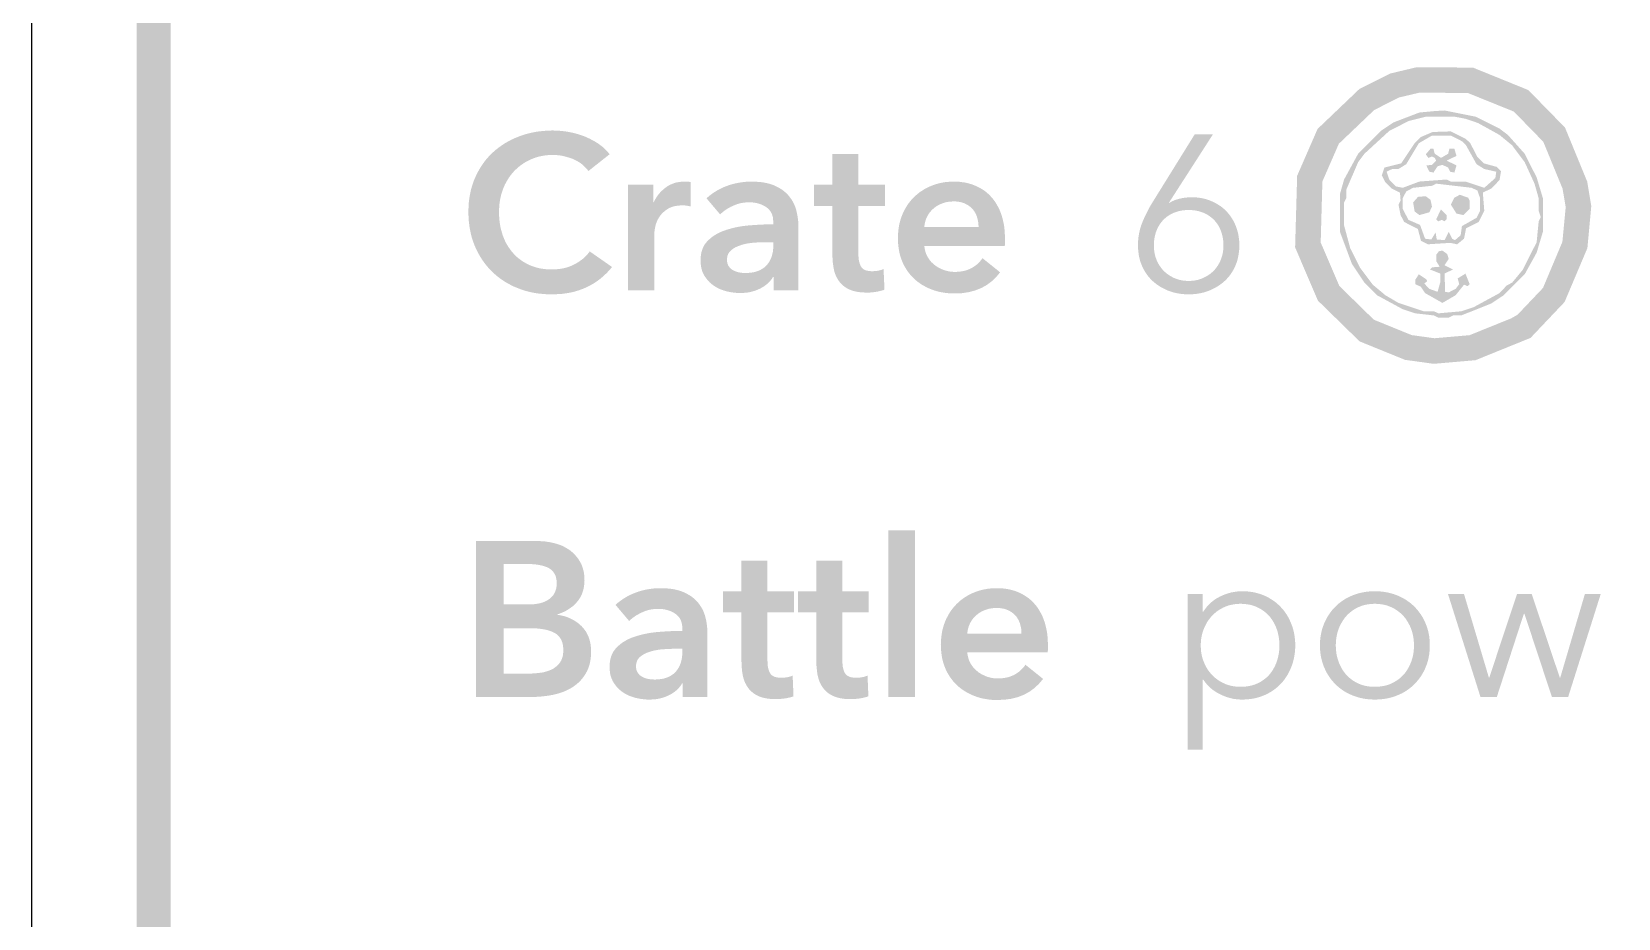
# Model space of a CAD drawing. Header units: millimetres. Extents: x 6 to 297, y 55 to 451.
# Drawn here: x 5.96 to 24.69, y 213.99 to 224.45 of the extents above; entities that cross this region are included whole.
import ezdxf

# ---------------------------------------------------------------- set-up
doc = ezdxf.new("R2010")
doc.units = ezdxf.units.MM
doc.layers.add('CUT', color=1, linetype='Continuous')
doc.layers.add('RASTER', color=7, linetype='Continuous')

msp = doc.modelspace()

# ---------------------------------------------------------------- hatches: boundary and pattern name
at = {"layer": 'RASTER'}
h = msp.add_hatch(color=7, dxfattribs=at)
h.paths.add_polyline_path([(7.2, 240.8), (7.234, 241.316), (7.337, 241.763), (7.509, 242.141), (7.75, 242.45), (8.059, 242.691), (8.438, 242.863), (8.884, 242.966), (9.4, 243), (65.489, 243), (66.005, 242.966), (66.452, 242.863), (66.83, 242.691), (67.139, 242.45), (67.38, 242.141), (67.552, 241.763), (67.655, 241.316), (67.689, 240.8), (67.689, 205.8), (67.655, 205.284), (67.552, 204.837), (67.38, 204.459), (67.139, 204.15), (66.83, 203.909), (66.452, 203.738), (66.005, 203.634), (65.489, 203.6), (9.4, 203.6), (8.884, 203.634), (8.438, 203.737), (8.059, 203.909), (7.75, 204.15), (7.509, 204.459), (7.337, 204.837), (7.234, 205.284), (7.2, 205.8)])
h.paths.add_polyline_path([(7.6, 240.8), (7.6, 205.8), (7.628, 205.378), (7.712, 205.013), (7.853, 204.703), (8.05, 204.45), (8.303, 204.253), (8.612, 204.112), (8.978, 204.028), (9.4, 204), (65.489, 204), (65.911, 204.028), (66.277, 204.113), (66.586, 204.253), (66.839, 204.45), (67.036, 204.703), (67.177, 205.013), (67.261, 205.378), (67.289, 205.8), (67.289, 240.8), (67.261, 241.222), (67.177, 241.587), (67.036, 241.897), (66.839, 242.15), (66.586, 242.347), (66.277, 242.488), (65.911, 242.572), (65.489, 242.6), (9.4, 242.6), (8.978, 242.572), (8.612, 242.488), (8.303, 242.347), (8.05, 242.15), (7.853, 241.897), (7.712, 241.587), (7.628, 241.222), (7.6, 240.8)], flags=0)
h = msp.add_hatch(color=7, dxfattribs=at)
h.paths.add_polyline_path([(22.309, 224.035), (22.973, 224.03), (23.626, 223.765), (24.059, 223.322), (24.321, 222.684), (24.369, 222.394), (24.323, 221.899), (24.054, 221.263), (23.652, 220.839), (23.003, 220.576), (22.51, 220.533), (22.17, 220.58), (21.634, 220.798), (21.142, 221.279), (20.873, 221.908), (20.897, 222.753), (21.138, 223.306), (21.631, 223.777), (21.995, 223.96)])
h.paths.add_polyline_path([(22.343, 223.735), (22.098, 223.677), (21.806, 223.529), (21.389, 223.131), (21.195, 222.686), (21.175, 221.965), (21.395, 221.452), (21.802, 221.054), (22.249, 220.872), (22.517, 220.835), (22.932, 220.871), (23.479, 221.092), (23.799, 221.429), (24.028, 221.973), (24.067, 222.383), (24.03, 222.601), (23.803, 223.154), (23.455, 223.511), (22.913, 223.73), (22.343, 223.735)], flags=0)
h = msp.add_hatch(color=7, dxfattribs=at)
h.paths.add_polyline_path([(22.397, 223.838), (22.834, 223.846), (23.057, 223.796), (23.385, 223.655), (23.608, 223.507), (23.78, 223.334), (23.978, 223.038), (24.119, 222.66), (24.168, 222.413), (24.168, 222.191), (24.069, 221.746), (23.83, 221.319), (23.533, 221.022), (23.156, 220.832), (22.736, 220.733), (22.489, 220.733), (22.439, 220.758), (22.192, 220.783), (22.044, 220.832), (21.691, 221.022), (21.419, 221.269), (21.296, 221.442), (21.13, 221.771), (21.056, 222.067), (21.056, 222.462), (21.105, 222.709), (21.246, 223.063), (21.419, 223.31), (21.567, 223.458), (21.765, 223.606), (22.044, 223.747), (22.266, 223.821)])
h.paths.add_polyline_path([(22.612, 223.796), (22.563, 223.771), (22.365, 223.771), (22.044, 223.673), (21.814, 223.557), (21.543, 223.359), (21.37, 223.137), (21.229, 222.858), (21.155, 222.635), (21.13, 222.339), (21.105, 222.289), (21.13, 222.018), (21.204, 221.771), (21.345, 221.492), (21.469, 221.319), (21.716, 221.096), (22.069, 220.906), (22.316, 220.832), (22.513, 220.832), (22.563, 220.807), (22.662, 220.832), (22.859, 220.832), (23.18, 220.931), (23.558, 221.146), (23.78, 221.393), (23.995, 221.795), (24.069, 222.067), (24.069, 222.215), (24.094, 222.265), (24.069, 222.536), (23.971, 222.858), (23.805, 223.186), (23.741, 223.245), (23.706, 223.31), (23.484, 223.507), (23.131, 223.697), (22.884, 223.771)], flags=0)
h.paths.add_polyline_path([(22.521, 223.517), (22.637, 223.524), (23.007, 223.45), (23.286, 223.31), (23.385, 223.235), (23.583, 223.013), (23.724, 222.734), (23.798, 222.487), (23.798, 222.092), (23.724, 221.845), (23.583, 221.59), (23.336, 221.343), (23.188, 221.245), (22.834, 221.104), (22.736, 221.104), (22.686, 221.079), (22.563, 221.079), (22.513, 221.104), (22.291, 221.129), (22.143, 221.178), (21.839, 221.343), (21.691, 221.492), (21.543, 221.714), (21.402, 222.092), (21.402, 222.536), (21.451, 222.709), (21.617, 223.013), (21.888, 223.285), (22.037, 223.384), (22.34, 223.5)], flags=0)
h.paths.add_polyline_path([(22.415, 223.45), (22.217, 223.401), (21.987, 223.285), (21.691, 223.013), (21.617, 222.914), (21.476, 222.586), (21.476, 222.487), (21.451, 222.438), (21.451, 222.166), (21.525, 221.894), (21.641, 221.665), (21.79, 221.467), (21.938, 221.343), (22.093, 221.252), (22.39, 221.153), (22.513, 221.153), (22.563, 221.129), (22.834, 221.153), (22.983, 221.203), (23.286, 221.368), (23.37, 221.457), (23.435, 221.492), (23.558, 221.64), (23.724, 221.968), (23.748, 222.215), (23.773, 222.265), (23.748, 222.339), (23.748, 222.487), (23.699, 222.66), (23.583, 222.914), (23.435, 223.112), (23.286, 223.235), (23.032, 223.376), (22.884, 223.426), (22.76, 223.45)], flags=0)
h.paths.add_polyline_path([(22.496, 223.27), (22.711, 223.277), (22.891, 223.186), (22.941, 223.137), (23.025, 222.974), (23.099, 222.9), (23.254, 222.858), (23.304, 222.808), (23.286, 222.702), (23.188, 222.603), (23.089, 222.554), (23.106, 222.339), (23.039, 222.208), (22.891, 222.134), (22.867, 222.01), (22.785, 221.944), (22.704, 221.961), (22.439, 221.944), (22.358, 221.986), (22.323, 222.124), (22.16, 222.208), (22.118, 222.289), (22.093, 222.413), (22.118, 222.462), (22.111, 222.554), (22.012, 222.603), (21.938, 222.677), (21.896, 222.759), (21.928, 222.85), (22.126, 222.9), (22.284, 223.137), (22.358, 223.211)], flags=0)
h.paths.add_polyline_path([(22.489, 223.228), (22.333, 223.137), (22.185, 222.89), (22.093, 222.833), (22.019, 222.833), (21.953, 222.801), (21.987, 222.702), (22.061, 222.628), (22.143, 222.611), (22.34, 222.685), (22.662, 222.709), (22.711, 222.685), (22.884, 222.685), (23.106, 222.611), (23.237, 222.727), (23.247, 222.801), (23.106, 222.833), (23.015, 222.89), (22.891, 223.112), (22.842, 223.161), (22.711, 223.228)], flags=0)
h.paths.add_polyline_path([(22.471, 223.072), (22.506, 223.072), (22.521, 223.013), (22.595, 222.964), (22.679, 223.013), (22.694, 223.072), (22.753, 223.072), (22.778, 222.988), (22.662, 222.932), (22.778, 222.875), (22.753, 222.791), (22.704, 222.801), (22.679, 222.85), (22.612, 222.882), (22.555, 222.865), (22.506, 222.791), (22.457, 222.801), (22.422, 222.875), (22.489, 222.882), (22.538, 222.932), (22.521, 222.964), (22.489, 222.981), (22.447, 222.964), (22.415, 223.006)], flags=0)
h.paths.add_polyline_path([(22.538, 222.66), (22.489, 222.635), (22.266, 222.611), (22.185, 222.569), (22.143, 222.487), (22.143, 222.364), (22.21, 222.233), (22.348, 222.173), (22.407, 222.01), (22.481, 222.001), (22.531, 222.084), (22.545, 222.001), (22.637, 221.993), (22.686, 222.092), (22.728, 222.01), (22.76, 221.993), (22.827, 222.05), (22.842, 222.159), (23.015, 222.257), (23.057, 222.339), (23.057, 222.487), (23.025, 222.578), (22.958, 222.611)], flags=0)
h.paths.add_polyline_path([(22.817, 222.529), (22.916, 222.494), (22.933, 222.462), (22.933, 222.364), (22.859, 222.289), (22.778, 222.307), (22.711, 222.413), (22.753, 222.494)], flags=0)
h.paths.add_polyline_path([(22.323, 222.504), (22.415, 222.512), (22.471, 222.47), (22.489, 222.388), (22.457, 222.322), (22.34, 222.289), (22.284, 222.331), (22.266, 222.438)], flags=0)
h.paths.add_polyline_path([(22.595, 222.356), (22.662, 222.289), (22.662, 222.24), (22.637, 222.215), (22.605, 222.233), (22.563, 222.215), (22.538, 222.24)], flags=0)
h.paths.add_polyline_path([(22.57, 221.862), (22.612, 221.87), (22.669, 221.828), (22.686, 221.771), (22.637, 221.697), (22.736, 221.647), (22.637, 221.598), (22.644, 221.383), (22.686, 221.376), (22.768, 221.418), (22.81, 221.474), (22.792, 221.541), (22.884, 221.598), (22.933, 221.474), (22.909, 221.45), (22.867, 221.467), (22.768, 221.343), (22.612, 221.252), (22.407, 221.368), (22.358, 221.442), (22.291, 221.474), (22.291, 221.524), (22.333, 221.59), (22.422, 221.531), (22.432, 221.507), (22.397, 221.482), (22.457, 221.418), (22.555, 221.383), (22.587, 221.499), (22.587, 221.598), (22.464, 221.647), (22.489, 221.672), (22.58, 221.679), (22.538, 221.746), (22.538, 221.82)], flags=0)
for points in [[(12.531, 222.809), (12.513, 222.833), (12.492, 222.855), (12.471, 222.876), (12.448, 222.895), (12.423, 222.912), (12.397, 222.927), (12.37, 222.941), (12.342, 222.954), (12.312, 222.964), (12.283, 222.973), (12.255, 222.981), (12.226, 222.988), (12.197, 222.993), (12.169, 222.996), (12.141, 222.998), (12.113, 222.999), (12.077, 222.998), (12.043, 222.996), (12.009, 222.992), (11.976, 222.986), (11.944, 222.979), (11.913, 222.97), (11.882, 222.959), (11.853, 222.947), (11.824, 222.933), (11.796, 222.919), (11.77, 222.903), (11.744, 222.885), (11.719, 222.867), (11.696, 222.847), (11.673, 222.826), (11.651, 222.804), (11.631, 222.781), (11.611, 222.757), (11.593, 222.731), (11.577, 222.705), (11.561, 222.678), (11.546, 222.65), (11.533, 222.621), (11.521, 222.591), (11.511, 222.56), (11.501, 222.528), (11.494, 222.496), (11.487, 222.463), (11.482, 222.43), (11.479, 222.396), (11.477, 222.361), (11.476, 222.326), (11.476, 222.288), (11.479, 222.252), (11.482, 222.216), (11.487, 222.181), (11.493, 222.147), (11.501, 222.114), (11.51, 222.082), (11.52, 222.05), (11.532, 222.019), (11.544, 221.99), (11.558, 221.961), (11.574, 221.934), (11.59, 221.908), (11.608, 221.883), (11.626, 221.858), (11.646, 221.836), (11.667, 221.814), (11.689, 221.793), (11.712, 221.774), (11.736, 221.756), (11.761, 221.739), (11.787, 221.724), (11.814, 221.709), (11.842, 221.696), (11.871, 221.685), (11.901, 221.675), (11.932, 221.666), (11.964, 221.659), (11.997, 221.654), (12.03, 221.65), (12.064, 221.648), (12.1, 221.647), (12.136, 221.648), (12.172, 221.651), (12.206, 221.655), (12.24, 221.662), (12.272, 221.67), (12.303, 221.68), (12.333, 221.692), (12.362, 221.706), (12.39, 221.721), (12.417, 221.737), (12.442, 221.755), (12.466, 221.773), (12.488, 221.793), (12.509, 221.814), (12.529, 221.837), (12.547, 221.86), (12.81, 221.676), (12.778, 221.638), (12.745, 221.603), (12.71, 221.57), (12.674, 221.539), (12.636, 221.511), (12.596, 221.484), (12.554, 221.46), (12.511, 221.438), (12.465, 221.418), (12.418, 221.401), (12.37, 221.386), (12.319, 221.374), (12.266, 221.365), (12.212, 221.358), (12.155, 221.355), (12.097, 221.353), (12.044, 221.354), (11.991, 221.358), (11.94, 221.363), (11.89, 221.371), (11.841, 221.381), (11.793, 221.393), (11.746, 221.408), (11.701, 221.425), (11.656, 221.443), (11.614, 221.464), (11.572, 221.486), (11.533, 221.51), (11.495, 221.536), (11.458, 221.564), (11.423, 221.594), (11.39, 221.625), (11.358, 221.658), (11.329, 221.692), (11.301, 221.728), (11.274, 221.766), (11.25, 221.805), (11.227, 221.846), (11.206, 221.888), (11.187, 221.932), (11.17, 221.977), (11.155, 222.023), (11.143, 222.071), (11.133, 222.119), (11.125, 222.169), (11.119, 222.22), (11.116, 222.272), (11.114, 222.326), (11.116, 222.38), (11.119, 222.433), (11.125, 222.485), (11.134, 222.536), (11.144, 222.585), (11.158, 222.633), (11.173, 222.68), (11.191, 222.725), (11.211, 222.768), (11.233, 222.81), (11.257, 222.851), (11.282, 222.889), (11.309, 222.927), (11.338, 222.962), (11.369, 222.996), (11.402, 223.028), (11.436, 223.058), (11.472, 223.086), (11.509, 223.113), (11.548, 223.138), (11.588, 223.161), (11.63, 223.183), (11.673, 223.202), (11.718, 223.22), (11.764, 223.236), (11.811, 223.25), (11.858, 223.261), (11.907, 223.271), (11.957, 223.278), (12.008, 223.283), (12.06, 223.287), (12.113, 223.288), (12.135, 223.287), (12.157, 223.287), (12.18, 223.285), (12.203, 223.283), (12.226, 223.281), (12.25, 223.278), (12.273, 223.275), (12.297, 223.271), (12.321, 223.266), (12.345, 223.261), (12.368, 223.255), (12.392, 223.249), (12.415, 223.242), (12.437, 223.235), (12.46, 223.227), (12.482, 223.219), (12.504, 223.21), (12.526, 223.2), (12.547, 223.19), (12.568, 223.179), (12.588, 223.168), (12.609, 223.157), (12.629, 223.144), (12.648, 223.132), (12.668, 223.118), (12.686, 223.104), (12.704, 223.09), (12.721, 223.074), (12.737, 223.058), (12.752, 223.042), (12.767, 223.025), (12.781, 223.007)], [(15.194, 222.398), (15.194, 222.648), (15.412, 222.648), (15.412, 223.009), (15.719, 223.009), (15.719, 222.648), (16.031, 222.648), (16.031, 222.398), (15.719, 222.398), (15.719, 221.819), (15.719, 221.798), (15.721, 221.779), (15.723, 221.76), (15.726, 221.743), (15.731, 221.726), (15.736, 221.71), (15.742, 221.695), (15.749, 221.681), (15.758, 221.668), (15.768, 221.657), (15.782, 221.648), (15.797, 221.64), (15.815, 221.634), (15.835, 221.63), (15.858, 221.627), (15.883, 221.626), (15.891, 221.626), (15.899, 221.627), (15.907, 221.627), (15.915, 221.628), (15.924, 221.629), (15.933, 221.63), (15.941, 221.631), (15.95, 221.633), (15.959, 221.634), (15.968, 221.636), (15.977, 221.638), (15.985, 221.641), (15.993, 221.643), (16.001, 221.646), (16.008, 221.649), (16.015, 221.652), (16.026, 221.408), (16.015, 221.404), (16.004, 221.4), (15.992, 221.397), (15.98, 221.394), (15.968, 221.391), (15.955, 221.388), (15.941, 221.385), (15.927, 221.383), (15.913, 221.381), (15.899, 221.379), (15.885, 221.378), (15.871, 221.376), (15.858, 221.375), (15.844, 221.375), (15.831, 221.374), (15.818, 221.374), (15.787, 221.375), (15.758, 221.376), (15.731, 221.379), (15.705, 221.383), (15.68, 221.388), (15.657, 221.394), (15.635, 221.401), (15.615, 221.409), (15.596, 221.418), (15.578, 221.428), (15.561, 221.439), (15.545, 221.451), (15.53, 221.463), (15.516, 221.476), (15.503, 221.49), (15.492, 221.505), (15.481, 221.521), (15.471, 221.537), (15.461, 221.554), (15.453, 221.571), (15.446, 221.589), (15.439, 221.607), (15.434, 221.626), (15.429, 221.646), (15.425, 221.666), (15.422, 221.686), (15.419, 221.707), (15.416, 221.728), (15.415, 221.749), (15.413, 221.771), (15.412, 221.793), (15.412, 221.816), (15.412, 222.398)], [(12.997, 222.648), (13.296, 222.648), (13.296, 222.44), (13.301, 222.44), (13.315, 222.467), (13.33, 222.492), (13.346, 222.516), (13.363, 222.539), (13.382, 222.56), (13.402, 222.58), (13.424, 222.599), (13.447, 222.617), (13.47, 222.633), (13.495, 222.646), (13.521, 222.658), (13.548, 222.668), (13.576, 222.675), (13.605, 222.68), (13.634, 222.683), (13.665, 222.684), (13.67, 222.684), (13.674, 222.684), (13.679, 222.684), (13.684, 222.684), (13.689, 222.684), (13.694, 222.684), (13.699, 222.683), (13.704, 222.683), (13.709, 222.683), (13.714, 222.682), (13.719, 222.682), (13.723, 222.681), (13.728, 222.68), (13.732, 222.679), (13.736, 222.678), (13.74, 222.677), (13.74, 222.391), (13.733, 222.392), (13.725, 222.394), (13.718, 222.396), (13.711, 222.397), (13.705, 222.398), (13.699, 222.399), (13.693, 222.4), (13.687, 222.401), (13.682, 222.402), (13.676, 222.402), (13.671, 222.403), (13.665, 222.403), (13.66, 222.403), (13.655, 222.403), (13.649, 222.404), (13.644, 222.404), (13.618, 222.403), (13.593, 222.401), (13.57, 222.398), (13.548, 222.394), (13.527, 222.388), (13.508, 222.382), (13.49, 222.374), (13.473, 222.365), (13.457, 222.355), (13.442, 222.344), (13.428, 222.333), (13.415, 222.322), (13.403, 222.31), (13.391, 222.297), (13.381, 222.284), (13.371, 222.271), (13.362, 222.257), (13.354, 222.244), (13.347, 222.23), (13.341, 222.216), (13.335, 222.202), (13.33, 222.188), (13.325, 222.173), (13.322, 222.159), (13.319, 222.145), (13.316, 222.132), (13.314, 222.12), (13.312, 222.108), (13.311, 222.097), (13.31, 222.087), (13.309, 222.077), (13.309, 222.068), (13.309, 221.4), (12.997, 221.4)], [(16.073, 218.566), (16.385, 218.566), (16.385, 216.6), (16.073, 216.6)], [(14.12, 217.598), (14.12, 217.848), (14.338, 217.848), (14.338, 218.209), (14.645, 218.209), (14.645, 217.848), (14.957, 217.848), (14.957, 217.598), (14.645, 217.598), (14.645, 217.019), (14.646, 216.998), (14.647, 216.979), (14.649, 216.96), (14.653, 216.943), (14.657, 216.926), (14.662, 216.91), (14.668, 216.895), (14.675, 216.881), (14.684, 216.868), (14.695, 216.857), (14.708, 216.848), (14.724, 216.84), (14.741, 216.834), (14.762, 216.83), (14.784, 216.827), (14.809, 216.826), (14.817, 216.826), (14.825, 216.827), (14.833, 216.827), (14.841, 216.828), (14.85, 216.829), (14.859, 216.83), (14.868, 216.831), (14.877, 216.833), (14.886, 216.834), (14.894, 216.836), (14.903, 216.838), (14.911, 216.841), (14.919, 216.843), (14.927, 216.846), (14.934, 216.849), (14.942, 216.852), (14.952, 216.608), (14.941, 216.604), (14.93, 216.6), (14.919, 216.597), (14.907, 216.594), (14.894, 216.591), (14.881, 216.588), (14.867, 216.585), (14.853, 216.583), (14.839, 216.581), (14.825, 216.579), (14.811, 216.578), (14.797, 216.576), (14.784, 216.575), (14.77, 216.575), (14.757, 216.574), (14.744, 216.574), (14.714, 216.575), (14.685, 216.576), (14.657, 216.579), (14.631, 216.583), (14.606, 216.588), (14.583, 216.594), (14.561, 216.601), (14.541, 216.609), (14.522, 216.618), (14.504, 216.628), (14.487, 216.639), (14.471, 216.651), (14.456, 216.663), (14.442, 216.676), (14.43, 216.69), (14.418, 216.705), (14.407, 216.721), (14.397, 216.737), (14.388, 216.754), (14.379, 216.771), (14.372, 216.789), (14.366, 216.807), (14.36, 216.826), (14.355, 216.846), (14.351, 216.866), (14.348, 216.886), (14.345, 216.907), (14.343, 216.928), (14.341, 216.949), (14.339, 216.971), (14.339, 216.993), (14.338, 217.016), (14.338, 217.598)], [(15.004, 217.598), (15.004, 217.848), (15.222, 217.848), (15.222, 218.209), (15.529, 218.209), (15.529, 217.848), (15.841, 217.848), (15.841, 217.598), (15.529, 217.598), (15.529, 217.019), (15.53, 216.998), (15.531, 216.979), (15.533, 216.96), (15.537, 216.943), (15.541, 216.926), (15.546, 216.91), (15.552, 216.895), (15.559, 216.881), (15.568, 216.868), (15.579, 216.857), (15.592, 216.848), (15.608, 216.84), (15.625, 216.834), (15.646, 216.83), (15.668, 216.827), (15.693, 216.826), (15.701, 216.826), (15.709, 216.827), (15.717, 216.827), (15.725, 216.828), (15.734, 216.829), (15.743, 216.83), (15.752, 216.831), (15.761, 216.833), (15.77, 216.834), (15.778, 216.836), (15.787, 216.838), (15.795, 216.841), (15.803, 216.843), (15.811, 216.846), (15.818, 216.849), (15.826, 216.852), (15.836, 216.608), (15.825, 216.604), (15.814, 216.6), (15.803, 216.597), (15.791, 216.594), (15.778, 216.591), (15.765, 216.588), (15.751, 216.585), (15.737, 216.583), (15.723, 216.581), (15.709, 216.579), (15.695, 216.578), (15.681, 216.576), (15.668, 216.575), (15.654, 216.575), (15.641, 216.574), (15.628, 216.574), (15.598, 216.575), (15.569, 216.576), (15.541, 216.579), (15.515, 216.583), (15.49, 216.588), (15.467, 216.594), (15.445, 216.601), (15.425, 216.609), (15.406, 216.618), (15.388, 216.628), (15.371, 216.639), (15.355, 216.651), (15.34, 216.663), (15.326, 216.676), (15.314, 216.69), (15.302, 216.705), (15.291, 216.721), (15.281, 216.737), (15.272, 216.754), (15.263, 216.771), (15.256, 216.789), (15.25, 216.807), (15.244, 216.826), (15.239, 216.846), (15.235, 216.866), (15.232, 216.886), (15.229, 216.907), (15.227, 216.928), (15.225, 216.949), (15.223, 216.971), (15.223, 216.993), (15.222, 217.016), (15.222, 217.598)], [(22.866, 217.817), (23.16, 216.829), (23.165, 216.829), (23.493, 217.817), (23.665, 217.817), (23.997, 216.829), (24.003, 216.829), (24.294, 217.817), (24.481, 217.817), (24.096, 216.6), (23.904, 216.6), (23.579, 217.585), (23.574, 217.585), (23.254, 216.6), (23.061, 216.6), (22.677, 217.817)]]:
    msp.add_hatch(color=7, dxfattribs=at).paths.add_polyline_path(points)
h = msp.add_hatch(color=7, dxfattribs=at)
h.paths.add_polyline_path([(19.385, 222.437), (19.39, 222.432), (19.401, 222.44), (19.413, 222.447), (19.426, 222.454), (19.44, 222.46), (19.455, 222.466), (19.472, 222.472), (19.489, 222.477), (19.507, 222.482), (19.526, 222.486), (19.545, 222.49), (19.563, 222.493), (19.581, 222.495), (19.599, 222.497), (19.617, 222.499), (19.635, 222.5), (19.653, 222.5), (19.682, 222.499), (19.712, 222.497), (19.74, 222.494), (19.768, 222.489), (19.796, 222.484), (19.823, 222.476), (19.849, 222.468), (19.875, 222.458), (19.9, 222.447), (19.925, 222.435), (19.948, 222.422), (19.971, 222.408), (19.993, 222.394), (20.014, 222.378), (20.034, 222.361), (20.053, 222.343), (20.072, 222.323), (20.089, 222.304), (20.105, 222.283), (20.12, 222.261), (20.135, 222.238), (20.148, 222.214), (20.16, 222.189), (20.172, 222.163), (20.182, 222.136), (20.19, 222.109), (20.198, 222.081), (20.204, 222.053), (20.208, 222.024), (20.212, 221.994), (20.214, 221.964), (20.214, 221.933), (20.214, 221.901), (20.212, 221.869), (20.208, 221.839), (20.203, 221.809), (20.197, 221.78), (20.19, 221.751), (20.181, 221.723), (20.17, 221.696), (20.159, 221.67), (20.146, 221.645), (20.132, 221.621), (20.117, 221.598), (20.101, 221.575), (20.083, 221.554), (20.065, 221.534), (20.045, 221.514), (20.025, 221.496), (20.003, 221.479), (19.981, 221.462), (19.958, 221.447), (19.933, 221.433), (19.908, 221.42), (19.882, 221.407), (19.856, 221.396), (19.828, 221.386), (19.8, 221.377), (19.771, 221.37), (19.741, 221.364), (19.711, 221.359), (19.68, 221.356), (19.649, 221.354), (19.616, 221.353), (19.584, 221.354), (19.553, 221.356), (19.522, 221.359), (19.492, 221.364), (19.462, 221.37), (19.433, 221.377), (19.405, 221.386), (19.377, 221.396), (19.35, 221.407), (19.324, 221.42), (19.299, 221.433), (19.275, 221.447), (19.252, 221.462), (19.229, 221.479), (19.208, 221.496), (19.187, 221.514), (19.168, 221.534), (19.149, 221.554), (19.132, 221.575), (19.116, 221.598), (19.101, 221.621), (19.087, 221.645), (19.074, 221.67), (19.063, 221.696), (19.052, 221.723), (19.043, 221.751), (19.036, 221.78), (19.029, 221.809), (19.025, 221.839), (19.021, 221.869), (19.019, 221.901), (19.018, 221.933), (19.019, 221.968), (19.021, 222.003), (19.025, 222.037), (19.031, 222.071), (19.038, 222.104), (19.046, 222.136), (19.056, 222.167), (19.068, 222.198), (19.08, 222.229), (19.094, 222.259), (19.107, 222.288), (19.122, 222.318), (19.137, 222.347), (19.152, 222.376), (19.168, 222.404), (19.185, 222.432), (19.687, 223.241), (19.902, 223.241)])
h.paths.add_polyline_path([(19.206, 221.933), (19.206, 221.91), (19.207, 221.888), (19.21, 221.867), (19.213, 221.846), (19.217, 221.825), (19.222, 221.805), (19.228, 221.785), (19.236, 221.765), (19.243, 221.746), (19.252, 221.728), (19.261, 221.711), (19.272, 221.694), (19.283, 221.678), (19.294, 221.662), (19.307, 221.647), (19.32, 221.633), (19.334, 221.619), (19.349, 221.606), (19.364, 221.594), (19.38, 221.583), (19.396, 221.572), (19.414, 221.562), (19.431, 221.553), (19.45, 221.544), (19.469, 221.537), (19.489, 221.53), (19.509, 221.524), (19.529, 221.52), (19.55, 221.516), (19.572, 221.514), (19.594, 221.512), (19.616, 221.512), (19.639, 221.512), (19.661, 221.514), (19.682, 221.516), (19.704, 221.52), (19.724, 221.524), (19.744, 221.53), (19.764, 221.537), (19.783, 221.544), (19.801, 221.553), (19.819, 221.562), (19.836, 221.572), (19.853, 221.583), (19.869, 221.594), (19.884, 221.606), (19.899, 221.619), (19.913, 221.633), (19.926, 221.647), (19.939, 221.662), (19.95, 221.678), (19.961, 221.694), (19.971, 221.711), (19.981, 221.728), (19.989, 221.746), (19.997, 221.765), (20.004, 221.785), (20.01, 221.805), (20.016, 221.825), (20.02, 221.846), (20.023, 221.867), (20.025, 221.888), (20.027, 221.91), (20.027, 221.933), (20.027, 221.955), (20.025, 221.976), (20.023, 221.998), (20.02, 222.018), (20.016, 222.039), (20.011, 222.059), (20.005, 222.079), (19.999, 222.098), (19.991, 222.117), (19.983, 222.135), (19.974, 222.153), (19.964, 222.17), (19.953, 222.186), (19.942, 222.201), (19.93, 222.216), (19.917, 222.231), (19.903, 222.244), (19.889, 222.257), (19.873, 222.269), (19.858, 222.28), (19.841, 222.291), (19.824, 222.301), (19.806, 222.31), (19.787, 222.318), (19.767, 222.325), (19.747, 222.331), (19.727, 222.337), (19.706, 222.341), (19.684, 222.345), (19.662, 222.347), (19.64, 222.349), (19.616, 222.349), (19.593, 222.349), (19.571, 222.347), (19.549, 222.345), (19.527, 222.341), (19.506, 222.337), (19.486, 222.331), (19.466, 222.325), (19.446, 222.318), (19.427, 222.31), (19.409, 222.301), (19.392, 222.291), (19.375, 222.28), (19.359, 222.269), (19.344, 222.257), (19.33, 222.244), (19.316, 222.231), (19.303, 222.216), (19.291, 222.201), (19.28, 222.186), (19.269, 222.17), (19.259, 222.153), (19.25, 222.135), (19.242, 222.117), (19.234, 222.098), (19.227, 222.079), (19.222, 222.059), (19.217, 222.039), (19.213, 222.018), (19.21, 221.998), (19.207, 221.976), (19.206, 221.955), (19.206, 221.933)], flags=0)
h = msp.add_hatch(color=7, dxfattribs=at)
h.paths.add_polyline_path([(14.718, 221.559), (14.71, 221.559), (14.698, 221.538), (14.683, 221.519), (14.667, 221.5), (14.649, 221.483), (14.629, 221.466), (14.608, 221.451), (14.585, 221.436), (14.559, 221.422), (14.533, 221.41), (14.506, 221.399), (14.477, 221.39), (14.448, 221.382), (14.418, 221.376), (14.387, 221.372), (14.356, 221.37), (14.323, 221.369), (14.304, 221.369), (14.285, 221.37), (14.265, 221.372), (14.246, 221.374), (14.226, 221.376), (14.206, 221.38), (14.186, 221.384), (14.166, 221.388), (14.145, 221.394), (14.125, 221.4), (14.106, 221.407), (14.087, 221.414), (14.068, 221.423), (14.05, 221.432), (14.032, 221.442), (14.015, 221.453), (13.998, 221.465), (13.982, 221.478), (13.966, 221.491), (13.952, 221.506), (13.938, 221.521), (13.925, 221.538), (13.912, 221.555), (13.9, 221.573), (13.89, 221.592), (13.88, 221.612), (13.873, 221.633), (13.866, 221.656), (13.861, 221.679), (13.858, 221.704), (13.856, 221.729), (13.855, 221.756), (13.856, 221.79), (13.86, 221.823), (13.866, 221.853), (13.875, 221.882), (13.886, 221.909), (13.899, 221.935), (13.916, 221.958), (13.934, 221.98), (13.955, 222), (13.977, 222.019), (14, 222.037), (14.025, 222.053), (14.051, 222.069), (14.079, 222.083), (14.108, 222.096), (14.138, 222.107), (14.17, 222.118), (14.202, 222.127), (14.236, 222.136), (14.27, 222.144), (14.305, 222.151), (14.341, 222.157), (14.378, 222.162), (14.415, 222.166), (14.453, 222.169), (14.491, 222.172), (14.528, 222.174), (14.566, 222.176), (14.603, 222.178), (14.64, 222.179), (14.676, 222.18), (14.713, 222.18), (14.713, 222.211), (14.711, 222.239), (14.708, 222.266), (14.701, 222.29), (14.692, 222.313), (14.68, 222.334), (14.665, 222.352), (14.648, 222.369), (14.628, 222.384), (14.607, 222.397), (14.584, 222.409), (14.56, 222.418), (14.536, 222.426), (14.51, 222.432), (14.483, 222.437), (14.456, 222.439), (14.427, 222.44), (14.402, 222.439), (14.378, 222.437), (14.354, 222.434), (14.33, 222.43), (14.306, 222.424), (14.283, 222.417), (14.26, 222.408), (14.237, 222.398), (14.215, 222.388), (14.193, 222.376), (14.173, 222.365), (14.154, 222.352), (14.135, 222.339), (14.118, 222.326), (14.102, 222.312), (14.086, 222.297), (13.925, 222.487), (13.952, 222.511), (13.98, 222.533), (14.01, 222.554), (14.04, 222.573), (14.071, 222.591), (14.103, 222.607), (14.136, 222.622), (14.171, 222.635), (14.206, 222.647), (14.24, 222.657), (14.276, 222.665), (14.311, 222.672), (14.346, 222.677), (14.382, 222.681), (14.417, 222.684), (14.453, 222.684), (14.493, 222.684), (14.532, 222.681), (14.569, 222.678), (14.605, 222.673), (14.638, 222.666), (14.669, 222.658), (14.699, 222.649), (14.727, 222.638), (14.753, 222.625), (14.778, 222.612), (14.802, 222.598), (14.824, 222.584), (14.844, 222.568), (14.863, 222.551), (14.881, 222.534), (14.897, 222.515), (14.912, 222.496), (14.926, 222.477), (14.939, 222.456), (14.95, 222.435), (14.961, 222.414), (14.97, 222.392), (14.978, 222.37), (14.985, 222.346), (14.99, 222.323), (14.995, 222.3), (15, 222.276), (15.003, 222.253), (15.006, 222.229), (15.008, 222.206), (15.009, 222.183), (15.009, 222.159), (15.009, 221.4), (14.718, 221.4)])
h.paths.add_polyline_path([(14.713, 221.969), (14.643, 221.969), (14.624, 221.969), (14.604, 221.969), (14.585, 221.968), (14.565, 221.968), (14.545, 221.967), (14.525, 221.966), (14.505, 221.964), (14.484, 221.963), (14.463, 221.961), (14.443, 221.959), (14.423, 221.956), (14.404, 221.953), (14.385, 221.949), (14.367, 221.944), (14.348, 221.94), (14.331, 221.934), (14.313, 221.928), (14.297, 221.922), (14.281, 221.915), (14.266, 221.908), (14.252, 221.9), (14.238, 221.891), (14.226, 221.882), (14.214, 221.872), (14.203, 221.861), (14.193, 221.85), (14.185, 221.837), (14.179, 221.824), (14.173, 221.81), (14.17, 221.795), (14.168, 221.778), (14.167, 221.761), (14.167, 221.751), (14.168, 221.74), (14.17, 221.73), (14.172, 221.721), (14.174, 221.712), (14.178, 221.703), (14.182, 221.695), (14.186, 221.687), (14.191, 221.68), (14.197, 221.673), (14.203, 221.667), (14.209, 221.66), (14.215, 221.654), (14.222, 221.649), (14.229, 221.644), (14.237, 221.639), (14.245, 221.635), (14.253, 221.631), (14.261, 221.627), (14.27, 221.624), (14.279, 221.621), (14.288, 221.618), (14.298, 221.615), (14.307, 221.613), (14.317, 221.611), (14.327, 221.61), (14.336, 221.608), (14.346, 221.607), (14.356, 221.606), (14.366, 221.606), (14.375, 221.606), (14.385, 221.605), (14.424, 221.607), (14.461, 221.611), (14.495, 221.617), (14.527, 221.627), (14.556, 221.639), (14.583, 221.654), (14.608, 221.671), (14.63, 221.691), (14.649, 221.714), (14.666, 221.738), (14.68, 221.764), (14.692, 221.793), (14.701, 221.823), (14.708, 221.855), (14.712, 221.889), (14.713, 221.925)], flags=0)
h = msp.add_hatch(color=7, dxfattribs=at)
h.paths.add_polyline_path([(17.136, 222.149), (17.136, 222.164), (17.135, 222.178), (17.134, 222.193), (17.132, 222.207), (17.129, 222.222), (17.126, 222.236), (17.123, 222.249), (17.119, 222.263), (17.115, 222.277), (17.109, 222.29), (17.104, 222.302), (17.097, 222.315), (17.09, 222.326), (17.083, 222.338), (17.075, 222.349), (17.066, 222.359), (17.056, 222.37), (17.046, 222.379), (17.036, 222.388), (17.025, 222.397), (17.013, 222.405), (17, 222.412), (16.987, 222.419), (16.974, 222.426), (16.959, 222.431), (16.944, 222.437), (16.929, 222.441), (16.913, 222.444), (16.896, 222.447), (16.879, 222.449), (16.861, 222.45), (16.842, 222.45), (16.808, 222.449), (16.775, 222.445), (16.743, 222.439), (16.713, 222.429), (16.683, 222.417), (16.656, 222.403), (16.629, 222.386), (16.604, 222.366), (16.581, 222.344), (16.561, 222.321), (16.543, 222.296), (16.529, 222.269), (16.516, 222.241), (16.507, 222.212), (16.5, 222.181), (16.496, 222.149)], flags=0)
h.paths.add_polyline_path([(17.448, 222.008), (17.448, 222.003), (17.448, 221.998), (17.448, 221.993), (17.448, 221.988), (17.448, 221.982), (17.448, 221.977), (17.448, 221.972), (17.448, 221.967), (17.448, 221.962), (17.448, 221.956), (17.448, 221.951), (17.447, 221.946), (17.447, 221.941), (17.447, 221.936), (17.446, 221.93), (17.445, 221.925), (16.496, 221.925), (16.498, 221.908), (16.501, 221.892), (16.504, 221.876), (16.508, 221.861), (16.513, 221.845), (16.518, 221.83), (16.524, 221.816), (16.532, 221.802), (16.539, 221.788), (16.548, 221.775), (16.557, 221.762), (16.566, 221.75), (16.576, 221.738), (16.587, 221.727), (16.599, 221.716), (16.611, 221.706), (16.623, 221.696), (16.636, 221.686), (16.65, 221.678), (16.663, 221.669), (16.678, 221.662), (16.692, 221.655), (16.707, 221.648), (16.723, 221.642), (16.738, 221.636), (16.754, 221.632), (16.77, 221.628), (16.786, 221.624), (16.803, 221.622), (16.819, 221.62), (16.836, 221.619), (16.853, 221.618), (16.881, 221.619), (16.909, 221.621), (16.935, 221.624), (16.961, 221.629), (16.985, 221.635), (17.008, 221.643), (17.029, 221.651), (17.05, 221.661), (17.07, 221.673), (17.089, 221.685), (17.107, 221.698), (17.124, 221.712), (17.14, 221.728), (17.155, 221.744), (17.169, 221.761), (17.183, 221.78), (17.391, 221.613), (17.342, 221.555), (17.288, 221.504), (17.229, 221.461), (17.165, 221.426), (17.095, 221.399), (17.02, 221.379), (16.94, 221.367), (16.855, 221.364), (16.819, 221.364), (16.784, 221.366), (16.749, 221.37), (16.715, 221.375), (16.682, 221.381), (16.65, 221.389), (16.618, 221.398), (16.587, 221.409), (16.557, 221.421), (16.528, 221.434), (16.5, 221.449), (16.473, 221.464), (16.447, 221.481), (16.422, 221.499), (16.398, 221.518), (16.376, 221.538), (16.354, 221.559), (16.333, 221.582), (16.314, 221.606), (16.296, 221.63), (16.279, 221.657), (16.263, 221.684), (16.248, 221.712), (16.235, 221.742), (16.223, 221.773), (16.213, 221.804), (16.204, 221.837), (16.197, 221.871), (16.192, 221.906), (16.188, 221.942), (16.185, 221.978), (16.184, 222.016), (16.185, 222.053), (16.188, 222.09), (16.192, 222.125), (16.197, 222.16), (16.204, 222.194), (16.213, 222.227), (16.223, 222.259), (16.235, 222.29), (16.248, 222.321), (16.263, 222.35), (16.278, 222.378), (16.295, 222.405), (16.313, 222.431), (16.332, 222.455), (16.353, 222.479), (16.374, 222.501), (16.397, 222.522), (16.42, 222.542), (16.445, 222.561), (16.471, 222.578), (16.497, 222.595), (16.525, 222.61), (16.554, 222.624), (16.584, 222.636), (16.614, 222.648), (16.645, 222.657), (16.677, 222.666), (16.709, 222.672), (16.742, 222.678), (16.776, 222.681), (16.81, 222.684), (16.845, 222.684), (16.877, 222.684), (16.909, 222.682), (16.94, 222.678), (16.97, 222.674), (17, 222.668), (17.029, 222.66), (17.057, 222.652), (17.085, 222.641), (17.112, 222.63), (17.139, 222.617), (17.164, 222.603), (17.188, 222.588), (17.212, 222.572), (17.234, 222.554), (17.256, 222.535), (17.276, 222.514), (17.296, 222.492), (17.315, 222.469), (17.332, 222.445), (17.348, 222.419), (17.363, 222.392), (17.378, 222.364), (17.391, 222.334), (17.403, 222.304), (17.413, 222.271), (17.422, 222.238), (17.43, 222.203), (17.437, 222.167), (17.442, 222.129), (17.445, 222.09), (17.447, 222.05), (17.448, 222.008)])
h = msp.add_hatch(color=7, dxfattribs=at)
h.paths.add_polyline_path([(11.203, 218.441), (11.92, 218.441), (11.946, 218.44), (11.972, 218.439), (11.998, 218.437), (12.024, 218.435), (12.049, 218.431), (12.075, 218.427), (12.1, 218.422), (12.126, 218.416), (12.151, 218.409), (12.175, 218.402), (12.199, 218.393), (12.222, 218.384), (12.244, 218.373), (12.265, 218.361), (12.286, 218.349), (12.307, 218.336), (12.326, 218.321), (12.344, 218.306), (12.362, 218.289), (12.378, 218.271), (12.394, 218.253), (12.409, 218.233), (12.422, 218.213), (12.435, 218.191), (12.447, 218.169), (12.457, 218.145), (12.465, 218.12), (12.472, 218.094), (12.478, 218.066), (12.482, 218.038), (12.484, 218.009), (12.485, 217.978), (12.483, 217.94), (12.479, 217.903), (12.472, 217.869), (12.462, 217.836), (12.45, 217.804), (12.435, 217.775), (12.417, 217.747), (12.396, 217.721), (12.373, 217.696), (12.349, 217.673), (12.322, 217.653), (12.294, 217.634), (12.264, 217.616), (12.233, 217.601), (12.2, 217.587), (12.165, 217.575), (12.165, 217.57), (12.207, 217.563), (12.248, 217.553), (12.287, 217.54), (12.323, 217.524), (12.358, 217.506), (12.391, 217.485), (12.422, 217.461), (12.451, 217.435), (12.477, 217.405), (12.5, 217.374), (12.519, 217.34), (12.535, 217.304), (12.547, 217.265), (12.556, 217.224), (12.561, 217.181), (12.563, 217.136), (12.562, 217.099), (12.559, 217.063), (12.554, 217.029), (12.548, 216.997), (12.539, 216.966), (12.529, 216.936), (12.517, 216.909), (12.503, 216.882), (12.487, 216.857), (12.471, 216.833), (12.453, 216.811), (12.434, 216.789), (12.413, 216.769), (12.392, 216.751), (12.369, 216.733), (12.346, 216.717), (12.321, 216.702), (12.295, 216.688), (12.268, 216.675), (12.241, 216.663), (12.212, 216.653), (12.183, 216.643), (12.153, 216.635), (12.122, 216.627), (12.09, 216.621), (12.059, 216.615), (12.027, 216.611), (11.995, 216.607), (11.963, 216.604), (11.931, 216.602), (11.898, 216.6), (11.866, 216.6), (11.203, 216.6)])
h.paths.add_polyline_path([(11.53, 217.692), (11.822, 217.692), (11.861, 217.693), (11.899, 217.696), (11.933, 217.701), (11.966, 217.708), (11.996, 217.717), (12.023, 217.729), (12.049, 217.742), (12.071, 217.757), (12.091, 217.774), (12.109, 217.793), (12.123, 217.813), (12.136, 217.836), (12.145, 217.86), (12.152, 217.885), (12.156, 217.913), (12.157, 217.942), (12.156, 217.972), (12.151, 217.999), (12.145, 218.025), (12.135, 218.048), (12.122, 218.069), (12.107, 218.088), (12.089, 218.104), (12.069, 218.118), (12.045, 218.131), (12.018, 218.141), (11.988, 218.15), (11.956, 218.157), (11.92, 218.163), (11.88, 218.167), (11.838, 218.17), (11.793, 218.17), (11.53, 218.17)], flags=0)
h.paths.add_polyline_path([(11.53, 216.876), (11.824, 216.876), (11.84, 216.876), (11.856, 216.876), (11.872, 216.877), (11.889, 216.878), (11.906, 216.879), (11.924, 216.881), (11.941, 216.883), (11.959, 216.885), (11.977, 216.887), (11.995, 216.89), (12.012, 216.894), (12.029, 216.899), (12.046, 216.904), (12.062, 216.909), (12.078, 216.916), (12.093, 216.922), (12.108, 216.93), (12.123, 216.938), (12.136, 216.948), (12.149, 216.958), (12.162, 216.968), (12.173, 216.98), (12.184, 216.992), (12.195, 217.006), (12.204, 217.02), (12.212, 217.035), (12.219, 217.052), (12.225, 217.069), (12.229, 217.088), (12.232, 217.108), (12.234, 217.129), (12.235, 217.151), (12.233, 217.186), (12.229, 217.218), (12.221, 217.248), (12.21, 217.275), (12.196, 217.299), (12.179, 217.32), (12.159, 217.338), (12.136, 217.354), (12.11, 217.367), (12.08, 217.379), (12.048, 217.389), (12.012, 217.397), (11.973, 217.403), (11.931, 217.408), (11.886, 217.41), (11.837, 217.411), (11.53, 217.411)], flags=0)
h = msp.add_hatch(color=7, dxfattribs=at)
h.paths.add_polyline_path([(13.644, 216.759), (13.636, 216.759), (13.624, 216.738), (13.609, 216.719), (13.593, 216.7), (13.575, 216.683), (13.556, 216.666), (13.534, 216.651), (13.511, 216.636), (13.486, 216.622), (13.459, 216.61), (13.432, 216.599), (13.404, 216.59), (13.374, 216.582), (13.344, 216.576), (13.314, 216.572), (13.282, 216.57), (13.249, 216.569), (13.23, 216.569), (13.211, 216.57), (13.192, 216.572), (13.172, 216.574), (13.152, 216.576), (13.132, 216.58), (13.112, 216.584), (13.092, 216.588), (13.071, 216.594), (13.052, 216.6), (13.032, 216.607), (13.013, 216.614), (12.994, 216.623), (12.976, 216.632), (12.958, 216.642), (12.941, 216.653), (12.924, 216.665), (12.908, 216.678), (12.893, 216.691), (12.878, 216.706), (12.864, 216.721), (12.851, 216.738), (12.838, 216.755), (12.827, 216.773), (12.816, 216.792), (12.807, 216.812), (12.799, 216.833), (12.792, 216.856), (12.787, 216.879), (12.784, 216.904), (12.782, 216.929), (12.781, 216.956), (12.782, 216.99), (12.786, 217.023), (12.792, 217.053), (12.801, 217.082), (12.812, 217.109), (12.826, 217.135), (12.842, 217.158), (12.86, 217.18), (12.881, 217.2), (12.903, 217.219), (12.926, 217.237), (12.951, 217.253), (12.977, 217.269), (13.005, 217.283), (13.034, 217.296), (13.064, 217.307), (13.096, 217.318), (13.129, 217.327), (13.162, 217.336), (13.196, 217.344), (13.231, 217.351), (13.267, 217.357), (13.304, 217.362), (13.341, 217.366), (13.379, 217.369), (13.417, 217.372), (13.454, 217.374), (13.492, 217.376), (13.529, 217.378), (13.566, 217.379), (13.602, 217.38), (13.639, 217.38), (13.639, 217.411), (13.638, 217.439), (13.634, 217.466), (13.627, 217.49), (13.618, 217.513), (13.606, 217.534), (13.591, 217.552), (13.574, 217.569), (13.555, 217.584), (13.533, 217.597), (13.51, 217.609), (13.487, 217.618), (13.462, 217.626), (13.436, 217.632), (13.409, 217.637), (13.382, 217.639), (13.353, 217.64), (13.328, 217.639), (13.304, 217.637), (13.28, 217.634), (13.256, 217.63), (13.233, 217.624), (13.209, 217.617), (13.186, 217.608), (13.163, 217.598), (13.141, 217.588), (13.12, 217.576), (13.099, 217.565), (13.08, 217.552), (13.062, 217.539), (13.044, 217.526), (13.028, 217.512), (13.012, 217.497), (12.851, 217.687), (12.878, 217.711), (12.907, 217.733), (12.936, 217.754), (12.966, 217.773), (12.997, 217.791), (13.029, 217.807), (13.063, 217.822), (13.097, 217.835), (13.132, 217.847), (13.167, 217.857), (13.202, 217.865), (13.237, 217.872), (13.272, 217.877), (13.308, 217.881), (13.343, 217.884), (13.379, 217.884), (13.42, 217.884), (13.459, 217.881), (13.496, 217.878), (13.531, 217.873), (13.564, 217.866), (13.596, 217.858), (13.625, 217.849), (13.653, 217.838), (13.68, 217.825), (13.704, 217.812), (13.728, 217.798), (13.75, 217.784), (13.77, 217.768), (13.79, 217.751), (13.807, 217.734), (13.824, 217.715), (13.839, 217.696), (13.852, 217.677), (13.865, 217.656), (13.877, 217.635), (13.887, 217.614), (13.896, 217.592), (13.904, 217.57), (13.911, 217.546), (13.916, 217.523), (13.922, 217.5), (13.926, 217.476), (13.929, 217.453), (13.932, 217.429), (13.934, 217.406), (13.935, 217.383), (13.935, 217.359), (13.935, 216.6), (13.644, 216.6)])
h.paths.add_polyline_path([(13.639, 217.169), (13.569, 217.169), (13.55, 217.169), (13.531, 217.169), (13.511, 217.168), (13.491, 217.168), (13.472, 217.167), (13.451, 217.166), (13.431, 217.164), (13.41, 217.163), (13.39, 217.161), (13.369, 217.159), (13.35, 217.156), (13.33, 217.152), (13.311, 217.149), (13.293, 217.144), (13.275, 217.14), (13.257, 217.134), (13.24, 217.128), (13.223, 217.122), (13.207, 217.115), (13.192, 217.108), (13.178, 217.1), (13.165, 217.091), (13.152, 217.082), (13.14, 217.072), (13.129, 217.061), (13.119, 217.05), (13.111, 217.037), (13.105, 217.024), (13.1, 217.01), (13.096, 216.995), (13.094, 216.978), (13.093, 216.961), (13.093, 216.951), (13.094, 216.94), (13.096, 216.93), (13.098, 216.921), (13.101, 216.912), (13.104, 216.903), (13.108, 216.895), (13.113, 216.887), (13.118, 216.88), (13.123, 216.873), (13.129, 216.867), (13.135, 216.86), (13.141, 216.854), (13.148, 216.849), (13.156, 216.844), (13.163, 216.839), (13.171, 216.835), (13.179, 216.831), (13.188, 216.827), (13.196, 216.824), (13.205, 216.821), (13.214, 216.818), (13.224, 216.815), (13.233, 216.813), (13.243, 216.811), (13.253, 216.81), (13.263, 216.808), (13.272, 216.807), (13.282, 216.806), (13.292, 216.806), (13.302, 216.806), (13.311, 216.805), (13.35, 216.807), (13.387, 216.811), (13.421, 216.817), (13.453, 216.827), (13.482, 216.839), (13.509, 216.854), (13.534, 216.871), (13.556, 216.891), (13.575, 216.914), (13.592, 216.938), (13.606, 216.964), (13.618, 216.993), (13.627, 217.023), (13.634, 217.055), (13.638, 217.089), (13.639, 217.125)], flags=0)
h = msp.add_hatch(color=7, dxfattribs=at)
h.paths.add_polyline_path([(17.643, 217.349), (17.643, 217.364), (17.642, 217.378), (17.641, 217.393), (17.639, 217.407), (17.636, 217.422), (17.633, 217.436), (17.63, 217.449), (17.626, 217.463), (17.622, 217.477), (17.616, 217.49), (17.611, 217.502), (17.604, 217.515), (17.597, 217.526), (17.59, 217.538), (17.582, 217.549), (17.573, 217.559), (17.563, 217.57), (17.553, 217.579), (17.543, 217.588), (17.532, 217.597), (17.52, 217.605), (17.507, 217.612), (17.494, 217.619), (17.481, 217.626), (17.466, 217.631), (17.451, 217.637), (17.436, 217.641), (17.42, 217.644), (17.403, 217.647), (17.386, 217.649), (17.368, 217.65), (17.349, 217.65), (17.315, 217.649), (17.282, 217.645), (17.25, 217.639), (17.22, 217.629), (17.19, 217.617), (17.163, 217.603), (17.136, 217.586), (17.111, 217.566), (17.088, 217.544), (17.068, 217.521), (17.05, 217.496), (17.036, 217.469), (17.023, 217.441), (17.014, 217.412), (17.007, 217.381), (17.003, 217.349)], flags=0)
h.paths.add_polyline_path([(17.955, 217.208), (17.955, 217.203), (17.955, 217.198), (17.955, 217.193), (17.955, 217.188), (17.955, 217.182), (17.955, 217.177), (17.955, 217.172), (17.955, 217.167), (17.955, 217.162), (17.955, 217.156), (17.955, 217.151), (17.954, 217.146), (17.954, 217.141), (17.954, 217.136), (17.953, 217.13), (17.952, 217.125), (17.003, 217.125), (17.005, 217.108), (17.008, 217.092), (17.011, 217.076), (17.015, 217.061), (17.02, 217.045), (17.025, 217.03), (17.031, 217.016), (17.039, 217.002), (17.046, 216.988), (17.055, 216.975), (17.064, 216.962), (17.073, 216.95), (17.083, 216.938), (17.094, 216.927), (17.106, 216.916), (17.118, 216.906), (17.13, 216.896), (17.143, 216.886), (17.157, 216.878), (17.17, 216.869), (17.185, 216.862), (17.199, 216.855), (17.214, 216.848), (17.23, 216.842), (17.245, 216.836), (17.261, 216.832), (17.277, 216.828), (17.293, 216.824), (17.31, 216.822), (17.326, 216.82), (17.343, 216.819), (17.36, 216.818), (17.388, 216.819), (17.416, 216.821), (17.442, 216.824), (17.467, 216.829), (17.492, 216.835), (17.515, 216.843), (17.536, 216.851), (17.557, 216.861), (17.577, 216.873), (17.596, 216.885), (17.614, 216.898), (17.631, 216.912), (17.647, 216.928), (17.662, 216.944), (17.676, 216.961), (17.69, 216.98), (17.898, 216.813), (17.849, 216.755), (17.795, 216.704), (17.736, 216.661), (17.672, 216.626), (17.602, 216.599), (17.527, 216.579), (17.447, 216.568), (17.362, 216.564), (17.326, 216.564), (17.291, 216.566), (17.256, 216.57), (17.222, 216.575), (17.189, 216.581), (17.157, 216.589), (17.125, 216.598), (17.094, 216.609), (17.064, 216.621), (17.035, 216.634), (17.007, 216.649), (16.98, 216.664), (16.954, 216.681), (16.929, 216.699), (16.905, 216.718), (16.883, 216.738), (16.861, 216.759), (16.84, 216.782), (16.821, 216.806), (16.803, 216.83), (16.786, 216.857), (16.77, 216.884), (16.755, 216.912), (16.742, 216.942), (16.73, 216.973), (16.72, 217.004), (16.711, 217.037), (16.704, 217.071), (16.699, 217.106), (16.695, 217.142), (16.692, 217.178), (16.691, 217.216), (16.692, 217.253), (16.695, 217.29), (16.699, 217.325), (16.704, 217.36), (16.711, 217.394), (16.72, 217.427), (16.73, 217.459), (16.742, 217.491), (16.755, 217.521), (16.77, 217.55), (16.785, 217.578), (16.802, 217.605), (16.82, 217.631), (16.839, 217.655), (16.86, 217.679), (16.881, 217.701), (16.904, 217.722), (16.927, 217.742), (16.952, 217.761), (16.978, 217.778), (17.004, 217.795), (17.032, 217.81), (17.061, 217.824), (17.091, 217.836), (17.121, 217.848), (17.152, 217.857), (17.184, 217.866), (17.216, 217.872), (17.249, 217.878), (17.283, 217.881), (17.317, 217.884), (17.352, 217.884), (17.384, 217.884), (17.416, 217.882), (17.447, 217.878), (17.477, 217.874), (17.507, 217.868), (17.536, 217.86), (17.564, 217.852), (17.592, 217.842), (17.619, 217.83), (17.646, 217.817), (17.671, 217.803), (17.695, 217.788), (17.719, 217.772), (17.741, 217.754), (17.763, 217.735), (17.783, 217.714), (17.803, 217.692), (17.822, 217.669), (17.839, 217.645), (17.855, 217.619), (17.87, 217.592), (17.885, 217.564), (17.898, 217.534), (17.909, 217.504), (17.92, 217.471), (17.929, 217.438), (17.937, 217.403), (17.944, 217.367), (17.949, 217.329), (17.952, 217.29), (17.954, 217.25), (17.955, 217.208)])
h = msp.add_hatch(color=7, dxfattribs=at)
h.paths.add_polyline_path([(19.78, 215.976), (19.603, 215.976), (19.603, 217.817), (19.78, 217.817), (19.78, 217.606), (19.788, 217.606), (19.808, 217.635), (19.829, 217.662), (19.852, 217.688), (19.876, 217.711), (19.902, 217.733), (19.93, 217.753), (19.959, 217.771), (19.99, 217.787), (20.021, 217.801), (20.053, 217.814), (20.085, 217.824), (20.117, 217.833), (20.149, 217.839), (20.181, 217.844), (20.213, 217.847), (20.246, 217.848), (20.281, 217.847), (20.315, 217.845), (20.349, 217.841), (20.382, 217.836), (20.414, 217.829), (20.445, 217.82), (20.475, 217.81), (20.504, 217.799), (20.533, 217.786), (20.56, 217.772), (20.586, 217.756), (20.612, 217.74), (20.636, 217.723), (20.659, 217.704), (20.681, 217.684), (20.702, 217.663), (20.722, 217.641), (20.741, 217.619), (20.758, 217.595), (20.775, 217.57), (20.79, 217.544), (20.804, 217.517), (20.817, 217.489), (20.829, 217.461), (20.84, 217.431), (20.849, 217.401), (20.857, 217.37), (20.863, 217.339), (20.868, 217.307), (20.872, 217.275), (20.874, 217.242), (20.875, 217.208), (20.874, 217.175), (20.872, 217.142), (20.868, 217.11), (20.863, 217.078), (20.857, 217.047), (20.849, 217.016), (20.84, 216.986), (20.829, 216.956), (20.817, 216.927), (20.804, 216.9), (20.79, 216.873), (20.775, 216.847), (20.758, 216.822), (20.741, 216.798), (20.722, 216.775), (20.702, 216.753), (20.681, 216.733), (20.659, 216.713), (20.636, 216.694), (20.612, 216.677), (20.586, 216.66), (20.56, 216.645), (20.533, 216.631), (20.504, 216.618), (20.475, 216.607), (20.445, 216.597), (20.414, 216.588), (20.382, 216.581), (20.349, 216.576), (20.315, 216.572), (20.281, 216.57), (20.246, 216.569), (20.213, 216.57), (20.181, 216.573), (20.149, 216.577), (20.117, 216.584), (20.085, 216.593), (20.053, 216.603), (20.021, 216.616), (19.99, 216.63), (19.959, 216.646), (19.93, 216.664), (19.902, 216.683), (19.876, 216.704), (19.852, 216.727), (19.829, 216.752), (19.808, 216.778), (19.788, 216.805), (19.78, 216.805)])
h.paths.add_polyline_path([(20.688, 217.208), (20.687, 217.234), (20.686, 217.258), (20.683, 217.283), (20.68, 217.307), (20.675, 217.331), (20.67, 217.354), (20.664, 217.377), (20.656, 217.4), (20.648, 217.422), (20.639, 217.443), (20.629, 217.463), (20.618, 217.483), (20.607, 217.502), (20.594, 217.521), (20.581, 217.539), (20.567, 217.556), (20.552, 217.572), (20.536, 217.587), (20.519, 217.601), (20.501, 217.615), (20.483, 217.628), (20.464, 217.64), (20.443, 217.651), (20.422, 217.661), (20.401, 217.67), (20.378, 217.678), (20.355, 217.685), (20.331, 217.69), (20.306, 217.694), (20.281, 217.697), (20.254, 217.699), (20.227, 217.7), (20.202, 217.699), (20.178, 217.697), (20.154, 217.694), (20.13, 217.69), (20.107, 217.685), (20.084, 217.679), (20.062, 217.671), (20.04, 217.662), (20.019, 217.652), (19.999, 217.641), (19.979, 217.63), (19.96, 217.617), (19.942, 217.604), (19.925, 217.589), (19.908, 217.574), (19.892, 217.558), (19.877, 217.541), (19.863, 217.523), (19.849, 217.505), (19.836, 217.486), (19.825, 217.466), (19.814, 217.445), (19.804, 217.424), (19.795, 217.402), (19.786, 217.379), (19.779, 217.356), (19.773, 217.333), (19.768, 217.309), (19.764, 217.284), (19.762, 217.26), (19.76, 217.234), (19.759, 217.208), (19.76, 217.183), (19.762, 217.157), (19.764, 217.132), (19.768, 217.108), (19.773, 217.084), (19.779, 217.06), (19.786, 217.037), (19.795, 217.015), (19.804, 216.993), (19.814, 216.971), (19.825, 216.951), (19.836, 216.931), (19.849, 216.912), (19.863, 216.894), (19.877, 216.877), (19.892, 216.86), (19.908, 216.844), (19.925, 216.829), (19.942, 216.815), (19.96, 216.802), (19.979, 216.789), (19.999, 216.778), (20.019, 216.767), (20.04, 216.757), (20.062, 216.748), (20.084, 216.741), (20.107, 216.734), (20.13, 216.729), (20.154, 216.725), (20.178, 216.722), (20.202, 216.72), (20.227, 216.72), (20.254, 216.72), (20.281, 216.722), (20.306, 216.725), (20.331, 216.729), (20.355, 216.734), (20.378, 216.741), (20.401, 216.748), (20.422, 216.757), (20.443, 216.767), (20.464, 216.778), (20.483, 216.79), (20.501, 216.802), (20.519, 216.816), (20.536, 216.83), (20.552, 216.845), (20.567, 216.861), (20.581, 216.878), (20.594, 216.896), (20.607, 216.914), (20.618, 216.933), (20.629, 216.953), (20.639, 216.974), (20.648, 216.995), (20.656, 217.017), (20.664, 217.04), (20.67, 217.063), (20.675, 217.086), (20.68, 217.11), (20.683, 217.134), (20.686, 217.158), (20.687, 217.183), (20.688, 217.208)], flags=0)
h = msp.add_hatch(color=7, dxfattribs=at)
h.paths.add_polyline_path([(22.463, 217.208), (22.463, 217.174), (22.46, 217.141), (22.457, 217.108), (22.451, 217.076), (22.445, 217.044), (22.436, 217.013), (22.427, 216.983), (22.415, 216.954), (22.403, 216.925), (22.389, 216.897), (22.374, 216.87), (22.358, 216.844), (22.34, 216.82), (22.322, 216.796), (22.302, 216.773), (22.281, 216.751), (22.259, 216.73), (22.236, 216.71), (22.212, 216.692), (22.187, 216.674), (22.161, 216.658), (22.134, 216.643), (22.105, 216.63), (22.076, 216.617), (22.046, 216.606), (22.015, 216.596), (21.983, 216.588), (21.951, 216.581), (21.917, 216.576), (21.883, 216.572), (21.849, 216.57), (21.813, 216.569), (21.779, 216.57), (21.745, 216.572), (21.711, 216.576), (21.678, 216.581), (21.646, 216.588), (21.615, 216.596), (21.584, 216.606), (21.553, 216.617), (21.524, 216.63), (21.496, 216.643), (21.468, 216.658), (21.442, 216.674), (21.417, 216.692), (21.393, 216.71), (21.37, 216.73), (21.348, 216.751), (21.327, 216.773), (21.307, 216.796), (21.289, 216.82), (21.272, 216.844), (21.255, 216.87), (21.241, 216.897), (21.227, 216.925), (21.214, 216.954), (21.203, 216.983), (21.193, 217.013), (21.185, 217.044), (21.178, 217.076), (21.173, 217.108), (21.169, 217.141), (21.167, 217.174), (21.166, 217.208), (21.167, 217.243), (21.169, 217.276), (21.173, 217.309), (21.178, 217.341), (21.185, 217.373), (21.193, 217.403), (21.203, 217.434), (21.214, 217.463), (21.227, 217.492), (21.241, 217.52), (21.255, 217.547), (21.272, 217.572), (21.289, 217.597), (21.307, 217.621), (21.327, 217.644), (21.348, 217.666), (21.37, 217.687), (21.393, 217.707), (21.417, 217.725), (21.442, 217.742), (21.468, 217.759), (21.496, 217.773), (21.524, 217.787), (21.553, 217.8), (21.584, 217.811), (21.615, 217.821), (21.646, 217.829), (21.678, 217.836), (21.711, 217.841), (21.744, 217.845), (21.779, 217.847), (21.813, 217.848), (21.849, 217.847), (21.883, 217.845), (21.917, 217.841), (21.951, 217.836), (21.983, 217.829), (22.015, 217.821), (22.046, 217.811), (22.076, 217.8), (22.105, 217.787), (22.134, 217.773), (22.161, 217.759), (22.187, 217.742), (22.212, 217.725), (22.236, 217.707), (22.259, 217.687), (22.281, 217.666), (22.302, 217.644), (22.322, 217.621), (22.34, 217.597), (22.358, 217.572), (22.374, 217.547), (22.389, 217.52), (22.403, 217.492), (22.415, 217.463), (22.427, 217.434), (22.436, 217.403), (22.445, 217.373), (22.451, 217.341), (22.457, 217.309), (22.46, 217.276), (22.463, 217.243), (22.463, 217.208)])
h.paths.add_polyline_path([(22.276, 217.208), (22.276, 217.234), (22.274, 217.258), (22.272, 217.283), (22.268, 217.307), (22.264, 217.331), (22.258, 217.354), (22.251, 217.377), (22.244, 217.4), (22.235, 217.422), (22.226, 217.443), (22.215, 217.463), (22.204, 217.483), (22.192, 217.502), (22.18, 217.521), (22.166, 217.539), (22.151, 217.556), (22.136, 217.572), (22.12, 217.587), (22.103, 217.601), (22.085, 217.615), (22.066, 217.628), (22.047, 217.64), (22.027, 217.651), (22.006, 217.661), (21.984, 217.67), (21.962, 217.678), (21.939, 217.685), (21.915, 217.69), (21.89, 217.694), (21.865, 217.697), (21.84, 217.699), (21.813, 217.7), (21.787, 217.699), (21.761, 217.697), (21.737, 217.694), (21.712, 217.69), (21.689, 217.685), (21.666, 217.678), (21.644, 217.67), (21.622, 217.661), (21.602, 217.651), (21.582, 217.64), (21.562, 217.628), (21.544, 217.615), (21.526, 217.601), (21.509, 217.587), (21.493, 217.572), (21.478, 217.556), (21.463, 217.539), (21.45, 217.521), (21.437, 217.502), (21.425, 217.483), (21.414, 217.463), (21.404, 217.443), (21.394, 217.422), (21.386, 217.4), (21.378, 217.377), (21.371, 217.354), (21.366, 217.331), (21.361, 217.307), (21.358, 217.283), (21.355, 217.258), (21.354, 217.234), (21.353, 217.208), (21.354, 217.183), (21.355, 217.158), (21.358, 217.134), (21.361, 217.11), (21.366, 217.086), (21.371, 217.063), (21.378, 217.04), (21.386, 217.017), (21.394, 216.995), (21.404, 216.974), (21.414, 216.953), (21.425, 216.933), (21.437, 216.914), (21.45, 216.896), (21.463, 216.878), (21.478, 216.861), (21.493, 216.845), (21.509, 216.83), (21.526, 216.816), (21.544, 216.802), (21.562, 216.79), (21.582, 216.778), (21.602, 216.767), (21.622, 216.757), (21.644, 216.748), (21.666, 216.741), (21.689, 216.734), (21.712, 216.729), (21.737, 216.725), (21.761, 216.722), (21.787, 216.72), (21.813, 216.72), (21.84, 216.72), (21.865, 216.722), (21.89, 216.725), (21.915, 216.729), (21.939, 216.734), (21.962, 216.741), (21.984, 216.748), (22.006, 216.757), (22.027, 216.767), (22.047, 216.778), (22.066, 216.79), (22.085, 216.802), (22.103, 216.816), (22.12, 216.83), (22.136, 216.845), (22.151, 216.861), (22.166, 216.878), (22.18, 216.896), (22.192, 216.914), (22.204, 216.933), (22.215, 216.953), (22.226, 216.974), (22.235, 216.995), (22.244, 217.017), (22.251, 217.04), (22.258, 217.063), (22.264, 217.086), (22.268, 217.11), (22.272, 217.134), (22.274, 217.158), (22.276, 217.183), (22.276, 217.208)], flags=0)

# ---------------------------------------------------------------- linework, layer by layer
at = {"layer": 'CUT'}
msp.add_lwpolyline([(65.89, 202.36), (8.999, 202.36), (8.517, 202.381), (8.075, 202.444), (7.675, 202.549), (7.315, 202.697), (6.997, 202.888), (6.722, 203.122), (6.488, 203.397), (6.297, 203.715), (6.149, 204.075), (6.044, 204.475), (5.981, 204.917), (5.96, 205.399), (5.96, 241.201)], dxfattribs=at)

doc.saveas('drawing.dxf')
